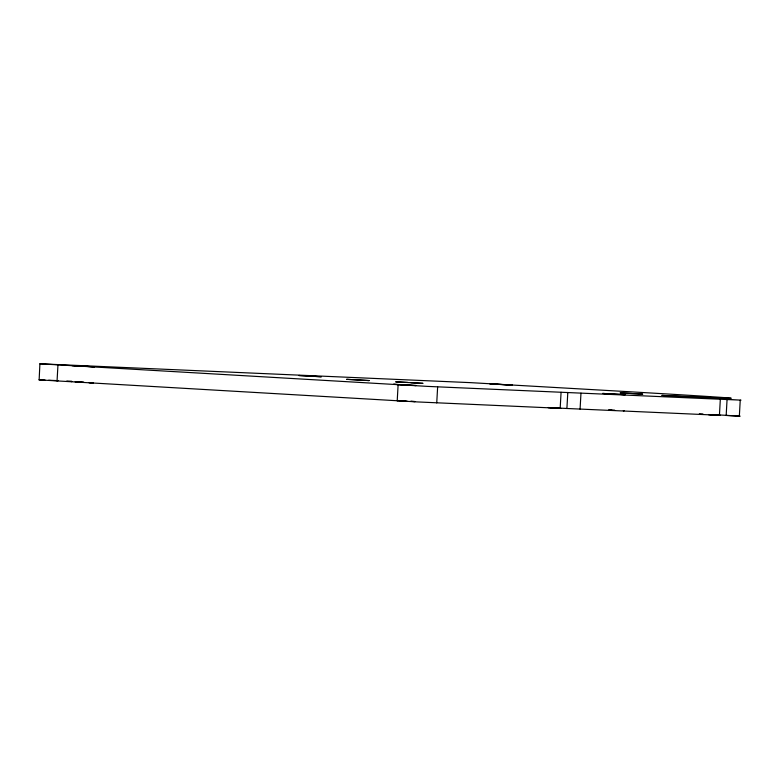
<?xml version="1.0" encoding="UTF-8"?>
<svg xmlns="http://www.w3.org/2000/svg" width="780" height="780" viewBox="0 0 780 780"><rect width="100%" height="100%" fill="white"/><g stroke="black" fill="none" stroke-linecap="round" stroke-linejoin="round"><path stroke-width="1.17" d="M548.067 407.56L560.937 408.34L417.739 401.944L39.146 379.87L39.897 363.802L470.837 382.658L631.985 391.892A165.565 0.868 3.2 0 1 717.98 397.839L661.81 395.401L741 400.15L427.976 386.412L39.897 363.802M57.057 381.001L57.954 364.972M397.215 400.793L398.112 384.764M436.741 402.919L437.639 386.89M560.176 408.32L561.073 392.291M708.474 414.599L720.193 415.311L566.904 408.486L567.801 392.457M580.076 409.198L580.973 393.169M719.433 415.291L720.33 399.262M727.067 399.428L726.17 415.457L740.103 416.179L739.469 416.13M739.342 416.169L740.24 400.14M71.029 381.595L71.702 381.664M39 379.84L45.055 380.075M623.327 410.709L624.185 410.728L623.464 410.67M48.682 380.24L58.363 380.659M66.836 381.03L71.672 381.244M548.155 407.531L566.904 408.486M708.611 414.56L716.976 414.921M88.891 382.658L93.376 382.853L89.183 382.58M410.67 401.378L415.145 401.573L410.953 401.3M75.465 381.81L83.831 382.268M397.235 400.53L405.6 400.988M407.764 382.444L395.655 381.849L423.023 383.36L410.923 382.765M609.794 409.87L611.696 409.978M407.15 401.193L396.952 400.608M614.63 410.144L608.507 409.909M83.47 382.366L75.172 381.888M699.358 413.78L702.956 413.995M712.55 414.55L738.192 416.052M71.926 365.566L94.273 366.824L71.926 365.566M298.877 375.502L321.223 376.76L298.877 375.502M346.72 379.324L369.067 380.572L346.72 379.324M393.695 384.296L416.042 385.544L393.695 384.296M489.996 383.877L512.333 385.125L489.996 383.877M602.735 393.442L625.082 394.69L602.735 393.442M620.285 392.886L642.632 394.144L620.285 392.886"/></g></svg>
